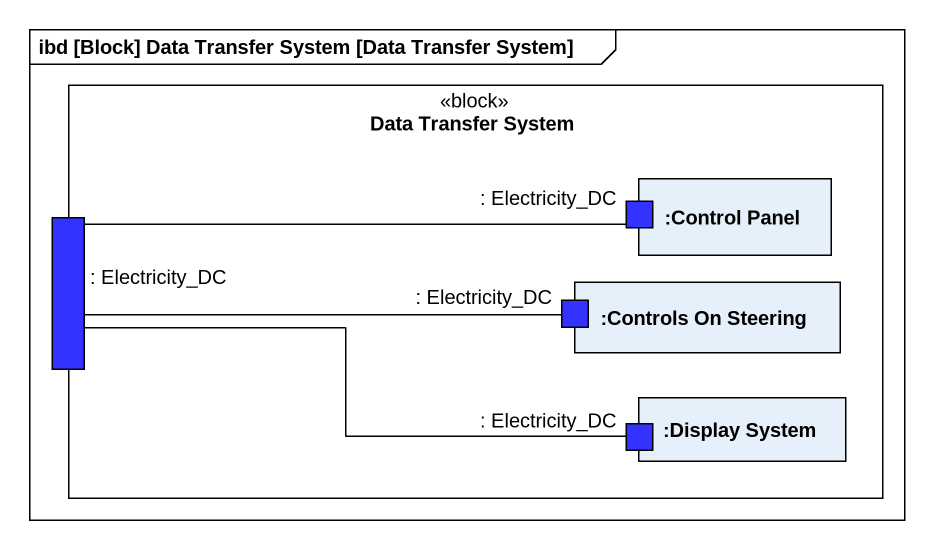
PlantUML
@startuml
mainframe ibd [Block] Data Transfer System [Data Transfer System]
rectangle "Data Transfer System" as Data_Transfer_System <<block>> {
  rectangle ":Control Panel" as Control_Panel {
    port ": Electricity_DC" as Electricity_DC_2 #3333FF
  }
  port ": Electricity_DC" as Electricity_DC #3333FF
  rectangle ":Controls On Steering" as Controls_On_Steering {
    port ": Electricity_DC" as Electricity_DC_3 #3333FF
  }
  rectangle ":Display System" as Display_System {
    port ": Electricity_DC" as Electricity_DC_4 #3333FF
  }
}
Electricity_DC -right- Electricity_DC_2
Electricity_DC -right- Electricity_DC_3
Electricity_DC -right- Electricity_DC_4
@enduml
